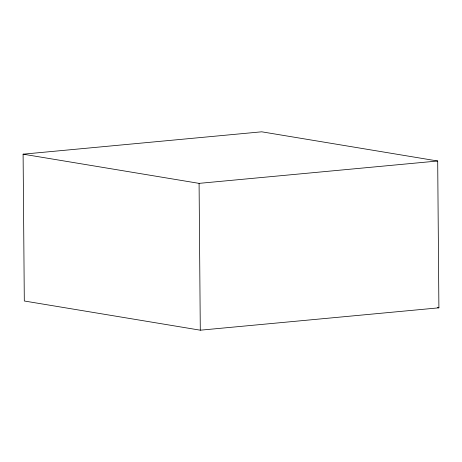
<?xml version="1.0" encoding="UTF-8"?>
<svg xmlns="http://www.w3.org/2000/svg" width="462" height="462" viewBox="0 0 462 462"><rect width="100%" height="100%" fill="white"/><g stroke="black" fill="none" stroke-linecap="round" stroke-linejoin="round"><path stroke-width="0.69" d="M23.1 154.175L261.711 131.809L437.693 161.001L438.9 307.825L200.289 330.191L24.307 300.999L23.1 154.175L199.082 183.368L437.693 161.001M437.479 307.588L438.9 307.825M199.082 183.368L200.289 330.191"/></g></svg>
